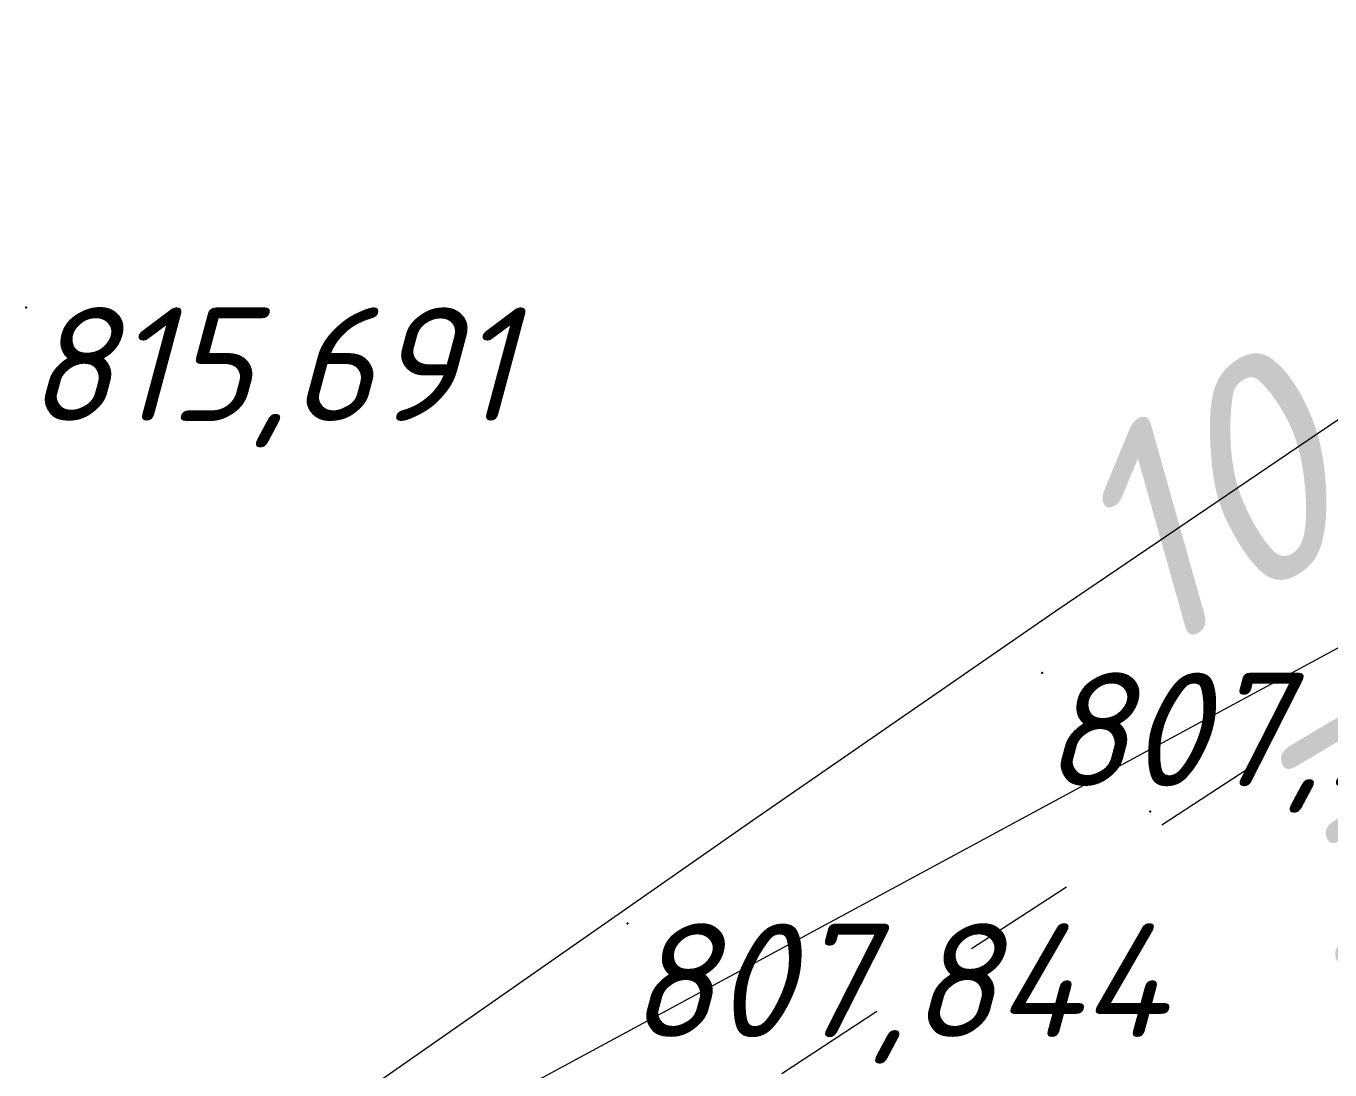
# Model space of a CAD drawing. Header units: metres. Extents: x 629572 to 645168, y 4785785 to 4790166.
# Drawn here: x 636153.16 to 636170.39, y 4787762.53 to 4787776.32 of the extents above; entities that cross this region are included whole.
import ezdxf

# ---------------------------------------------------------------- set-up
doc = ezdxf.new("R2010")
doc.units = ezdxf.units.M
doc.linetypes.add('Сплошная', pattern=[0])
doc.linetypes.add('Штриховая 1.5-1.5', pattern=[3, 1.5, -1.5])
for name, color, linetype in [('Дороги с покрытием (край_ бровка)', 7, 'CONTINUOUS'), ('Нурсултан', 7, 'CONTINUOUS'), ('Проезжие части улиц и тротуаров (без бортового камня)', 7, 'CONTINUOUS')]:
    doc.layers.add(name, color=color, linetype=linetype)
doc.layers.add('ЛЭП в.напряж.', color=10, linetype='SIL_KAB_VYSVOLT', lineweight=13)
doc.styles.add('ISOCPEUR', font='isocpeui.ttf')
doc.styles.get("Standard").update_dxf_attribs({"font": 'isocpeui.ttf'})
doc.linetypes.add('SIL_KAB_VYSVOLT', pattern='A,1.5,["<<",Standard,S=1.6,R=0,X=-1.5,Y=-0.8],5,0,1.5,[">>",Standard,S=1.6,R=0,X=-2.14,Y=-0.8],-2,8,-2', length=20)

msp = doc.modelspace()

# ---------------------------------------------------------------- linework, layer by layer
at = {"layer": 'Дороги с покрытием (край_ бровка)', "color": 251, "linetype": 'Сплошная', "lineweight": 0, "true_color": 0x636466, "flags": 128}
msp.add_lwpolyline([(636360.655, 4787843.702), (636360.655, 4787843.702), (636349.398, 4787840.691), (636340.312, 4787838.262), (636335.569, 4787836.996), (636333.72, 4787836.51), (636331.868, 4787836.032), (636330.016, 4787835.558), (636330.016, 4787835.558), (636327.643, 4787834.535), (636325.52, 4787833.625), (636323.894, 4787832.941), (636322.589, 4787832.415), (636321.276, 4787831.906), (636319.98, 4787831.419), (636318.696, 4787830.953), (636317.408, 4787830.502), (636316.116, 4787830.058), (636315.511, 4787829.851), (636314.487, 4787829.501), (636312.452, 4787828.814), (636310.41, 4787828.15), (636308.441, 4787827.564), (636307.585, 4787827.32), (636306.409, 4787826.985), (636304.387, 4787826.375), (636300.8, 4787825.201), (636295.736, 4787823.522), (636291.759, 4787822.194), (636289.059, 4787821.28), (636286.363, 4787820.354), (636284.042, 4787819.533), (636281.63, 4787818.627), (636279.228, 4787817.695), (636278.056, 4787817.231), (636277.996, 4787817.188), (636277.944, 4787817.112), (636277.905, 4787817.033), (636277.864, 4787816.949), (636277.812, 4787816.876), (636277.752, 4787816.837), (636277.152, 4787816.677), (636276.139, 4787816.428), (636275.446, 4787816.268), (636275.15, 4787816.25), (636275.019, 4787816.255), (636274.85, 4787816.26), (636274.557, 4787816.234), (636274.091, 4787816.093), (636273.408, 4787815.862), (636273.36, 4787815.845), (636272.726, 4787815.63), (636271.973, 4787815.374), (636271.696, 4787815.279), (636270.16, 4787814.758), (636268.616, 4787814.26), (636266.355, 4787813.594), (636264.466, 4787813.047), (636263.256, 4787812.697), (636260.702, 4787811.951), (636259.918, 4787811.704), (636258.892, 4787811.353), (636258.751, 4787811.304), (636257.086, 4787810.745), (636256.121, 4787810.468), (636255.253, 4787810.27), (636254.286, 4787810.113), (636253.096, 4787809.973), (636252, 4787809.876), (636250.855, 4787809.799), (636249.31, 4787809.744), (636248.848, 4787809.763), (636248.368, 4787809.817), (636247.908, 4787809.899), (636247.433, 4787810.011), (636246.985, 4787810.141), (636246.528, 4787810.296), (636246.341, 4787810.382), (636246.111, 4787810.523), (636245.41, 4787811.035), (636245.347, 4787811.083), (636244.485, 4787811.708), (636244.141, 4787811.925), (636243.825, 4787812.095), (636243.397, 4787812.271), (636243.01, 4787812.358), (636242.831, 4787812.368), (636242.661, 4787812.356), (636242.5, 4787812.322), (636242.348, 4787812.265), (636241.842, 4787811.988), (636240.864, 4787811.401), (636237.033, 4787809.018), (636235.925, 4787808.324), (636230.819, 4787805.132), (636226.879, 4787802.694), (636223.795, 4787800.813), (636221.069, 4787799.179), (636218.672, 4787797.776), (636216.597, 4787796.599), (636214.628, 4787795.529), (636212.429, 4787794.381), (636209.945, 4787793.125), (636206.971, 4787791.658), (636203.487, 4787789.965), (636199.402, 4787787.978), (636196.408, 4787786.498), (636193.426, 4787784.987), (636190.757, 4787783.59), (636188.312, 4787782.258), (636186.057, 4787780.974), (636183.716, 4787779.588), (636181.321, 4787778.13), (636178.861, 4787776.594), (636176.319, 4787774.969), (636174.1, 4787773.522), (636171.789, 4787771.989), (636166.768, 4787768.587), (636162.765, 4787765.822), (636157.311, 4787762.016), (636157.311, 4787762.016)], dxfattribs=at)
at = {"layer": 'ЛЭП в.напряж.', "lineweight": 13}
msp.add_lwpolyline([(636158.508, 4787761.629), (636240.632, 4787805.972), (636271.742, 4787814.648)], dxfattribs=at)
at = {"layer": 'Нурсултан', "color": 7}
for p in [(636153.159, 4787772.599, 29.014), (636166.586, 4787767.773, 20.863), (636168.015, 4787765.941, 20.928), (636161.108, 4787764.458, 21.167)]:
    msp.add_point(p, dxfattribs=at)
at = {"layer": 'Проезжие части улиц и тротуаров (без бортового камня)', "linetype": 'Штриховая 1.5-1.5', "lineweight": 0, "flags": 128}
msp.add_lwpolyline([(636392.804, 4787919.333), (636393.179, 4787919.187), (636393.547, 4787919.012), (636393.907, 4787918.808), (636394.26, 4787918.575), (636394.607, 4787918.311), (636394.949, 4787918.018), (636395.286, 4787917.693), (636395.62, 4787917.336), (636396.133, 4787916.715), (636396.648, 4787916.005), (636397.173, 4787915.194), (636397.738, 4787914.238), (636398.568, 4787912.732), (636399.554, 4787910.959), (636399.99, 4787910.187), (636400.443, 4787909.327), (636400.911, 4787908.386), (636401.389, 4787907.37), (636402.273, 4787905.363), (636403.143, 4787903.223), (636403.907, 4787901.187), (636404.573, 4787899.255), (636405.161, 4787897.376), (636405.67, 4787895.571), (636406.144, 4787893.657), (636406.528, 4787891.809), (636406.7, 4787890.836), (636406.846, 4787889.88), (636406.966, 4787888.939), (636407.062, 4787888.015), (636407.226, 4787886.355), (636407.488, 4787883.604), (636407.589, 4787882.185), (636407.648, 4787880.892), (636407.667, 4787879.69), (636407.644, 4787878.566), (636407.555, 4787877.216), (636407.484, 4787876.583), (636407.397, 4787875.975), (636407.292, 4787875.393), (636407.169, 4787874.835), (636407.03, 4787874.303), (636406.872, 4787873.795), (636406.683, 4787873.272), (636406.449, 4787872.695), (636405.848, 4787871.39), (636405.076, 4787869.892), (636404.142, 4787868.22), (636403.243, 4787866.701), (636402.258, 4787865.109), (636401.21, 4787863.48), (636400.134, 4787861.87), (636399.167, 4787860.475), (636398.254, 4787859.209), (636397.438, 4787858.131), (636396.758, 4787857.293), (636396.154, 4787856.627), (636395.492, 4787855.976), (636394.772, 4787855.339), (636393.991, 4787854.715), (636393.253, 4787854.176), (636392.467, 4787853.645), (636391.629, 4787853.12), (636390.738, 4787852.601), (636389.951, 4787852.171), (636389.12, 4787851.739), (636387.295, 4787850.861), (636386.385, 4787850.461), (636385.27, 4787850.004), (636383.944, 4787849.489), (636382.398, 4787848.912), (636379.258, 4787847.785), (636375.316, 4787846.418), (636367.141, 4787843.651), (636358.976, 4787840.274), (636354.752, 4787838.558), (636351.054, 4787837.09), (636347.136, 4787835.584), (636343.617, 4787834.291), (636341.982, 4787833.718), (636340.26, 4787833.137), (636336.444, 4787831.914), (636330.164, 4787830.012), (636329.205, 4787829.725), (636325.13, 4787828.494), (636321.975, 4787827.507), (636311.191, 4787824.022), (636298.596, 4787819.93), (636297.637, 4787819.618), (636287.904, 4787816.458), (636282.275, 4787814.657), (636281.03, 4787814.262), (636276.643, 4787812.865), (636271.021, 4787811.044), (636264.305, 4787808.871), (636256.821, 4787806.456), (636244.504, 4787802.455), (636234.523, 4787799.17), (636228.767, 4787797.243), (636224.051, 4787795.633), (636220.375, 4787794.338), (636217.743, 4787793.36), (636215.469, 4787792.452), (636213.157, 4787791.476), (636210.801, 4787790.432), (636208.393, 4787789.315), (636206.215, 4787788.264), (636203.979, 4787787.149), (636201.673, 4787785.962), (636199.279, 4787784.696), (636195.091, 4787782.407), (636190.359, 4787779.735), (636188.143, 4787778.435), (636185.409, 4787776.773), (636182.166, 4787774.755), (636178.431, 4787772.391), (636172.34, 4787768.477), (636165.484, 4787764.012), (636159.51, 4787760.08), (636159.261, 4787759.916), (636159.135, 4787759.818), (636159.018, 4787759.694), (636158.832, 4787759.412), (636158.673, 4787759.101)], dxfattribs=at)

# ---------------------------------------------------------------- texts
at = {"layer": 'ЛЭП в.напряж.', "color": 1, "insert": (636170.729, 4787763.095), "char_height": 2.8505, "attachment_point": 7, "rotation": 30.7248, "style": 'ISOCPEUR'}
msp.add_mtext('10кВ\\P3 пр.', dxfattribs=at)
at = {"layer": 'Нурсултан', "color": 251, "char_height": 1.5, "attachment_point": 1, "style": 'ISOCPEUR'}
for s, insert in [('815,691', (636153.159, 4787772.599, 29.014)), ('807,540', (636166.586, 4787767.773, 20.863)), ('807,844', (636161.108, 4787764.458, 21.167))]:
    msp.add_mtext(s, dxfattribs=dict(at, insert=insert))

doc.saveas('drawing.dxf')
